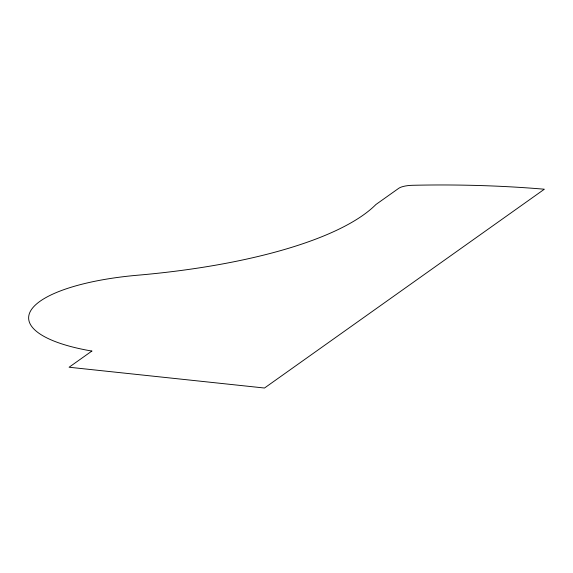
<?xml version="1.0" encoding="UTF-8"?>
<svg xmlns="http://www.w3.org/2000/svg" width="573" height="573" viewBox="0 0 573 573"><rect width="100%" height="100%" fill="white"/><g stroke="black" fill="none" stroke-linecap="round" stroke-linejoin="round"><path stroke-width="0.86" d="M91.866 351.056L69.089 367.236L264.497 388.021L544.35 189.219A387.083 115.109 -1.4 0 0 412.546 185.294A15.063 4.477 -1.4 0 0 398.736 188.309L375.902 204.525A319.827 95.111 -1.4 0 1 137.627 275.219A138.437 41.17 -1.4 0 0 30.87 310.466A138.437 41.17 -1.4 0 0 91.866 351.056"/></g></svg>
